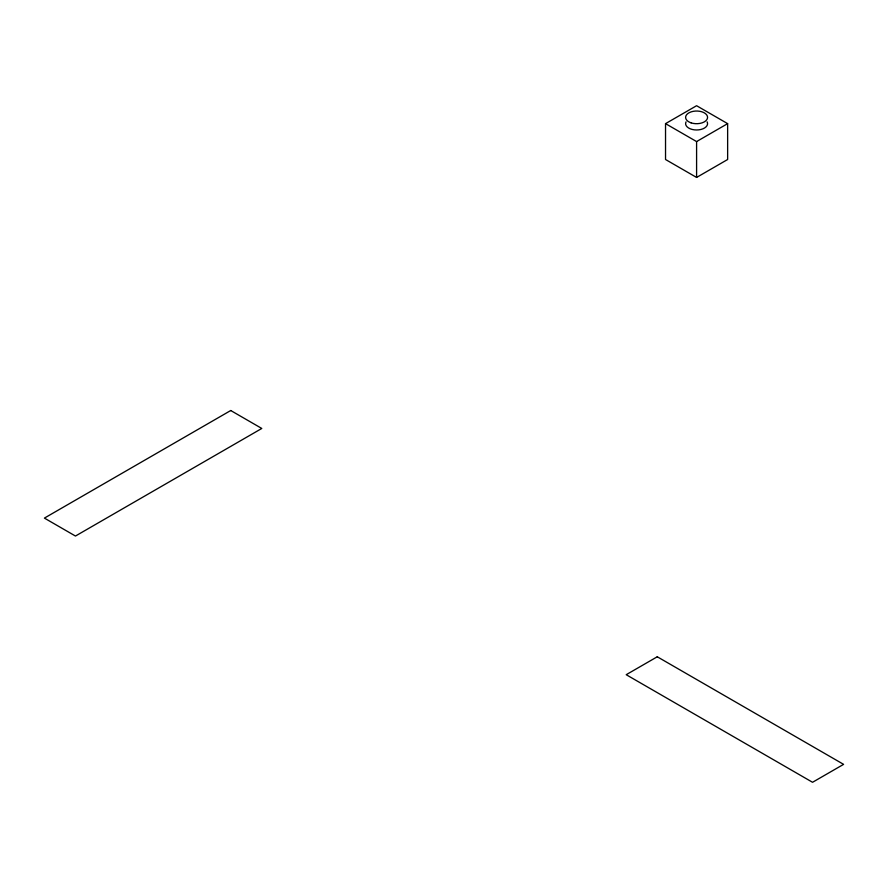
<?xml version="1.0" encoding="UTF-8"?>
<svg xmlns="http://www.w3.org/2000/svg" width="888" height="888" viewBox="0 0 888 888"><rect width="100%" height="100%" fill="white"/><g stroke="black" fill="none" stroke-linecap="round" stroke-linejoin="round"><path stroke-width="1.33" d="M665.534 123.643L696.592 105.716L727.638 123.643L727.638 159.507L696.592 177.434L665.534 159.507L665.534 123.643L696.592 141.569L727.638 123.643M696.592 141.569L696.592 177.434M707.125 121.856A10.978 6.338 0 0 1 696.592 129.981A10.978 6.338 0 0 1 686.047 121.856M230.736 410.522L44.4 518.104L75.458 536.041L261.793 428.46L230.736 410.522M657.264 656.776L626.207 674.702L812.542 782.284L843.6 764.357L657.264 656.776M691.097 122.855A10.978 6.338 0 0 0 707.57 117.36A10.978 6.338 0 0 0 691.097 111.877A10.978 6.338 0 0 0 691.097 122.855"/></g></svg>
